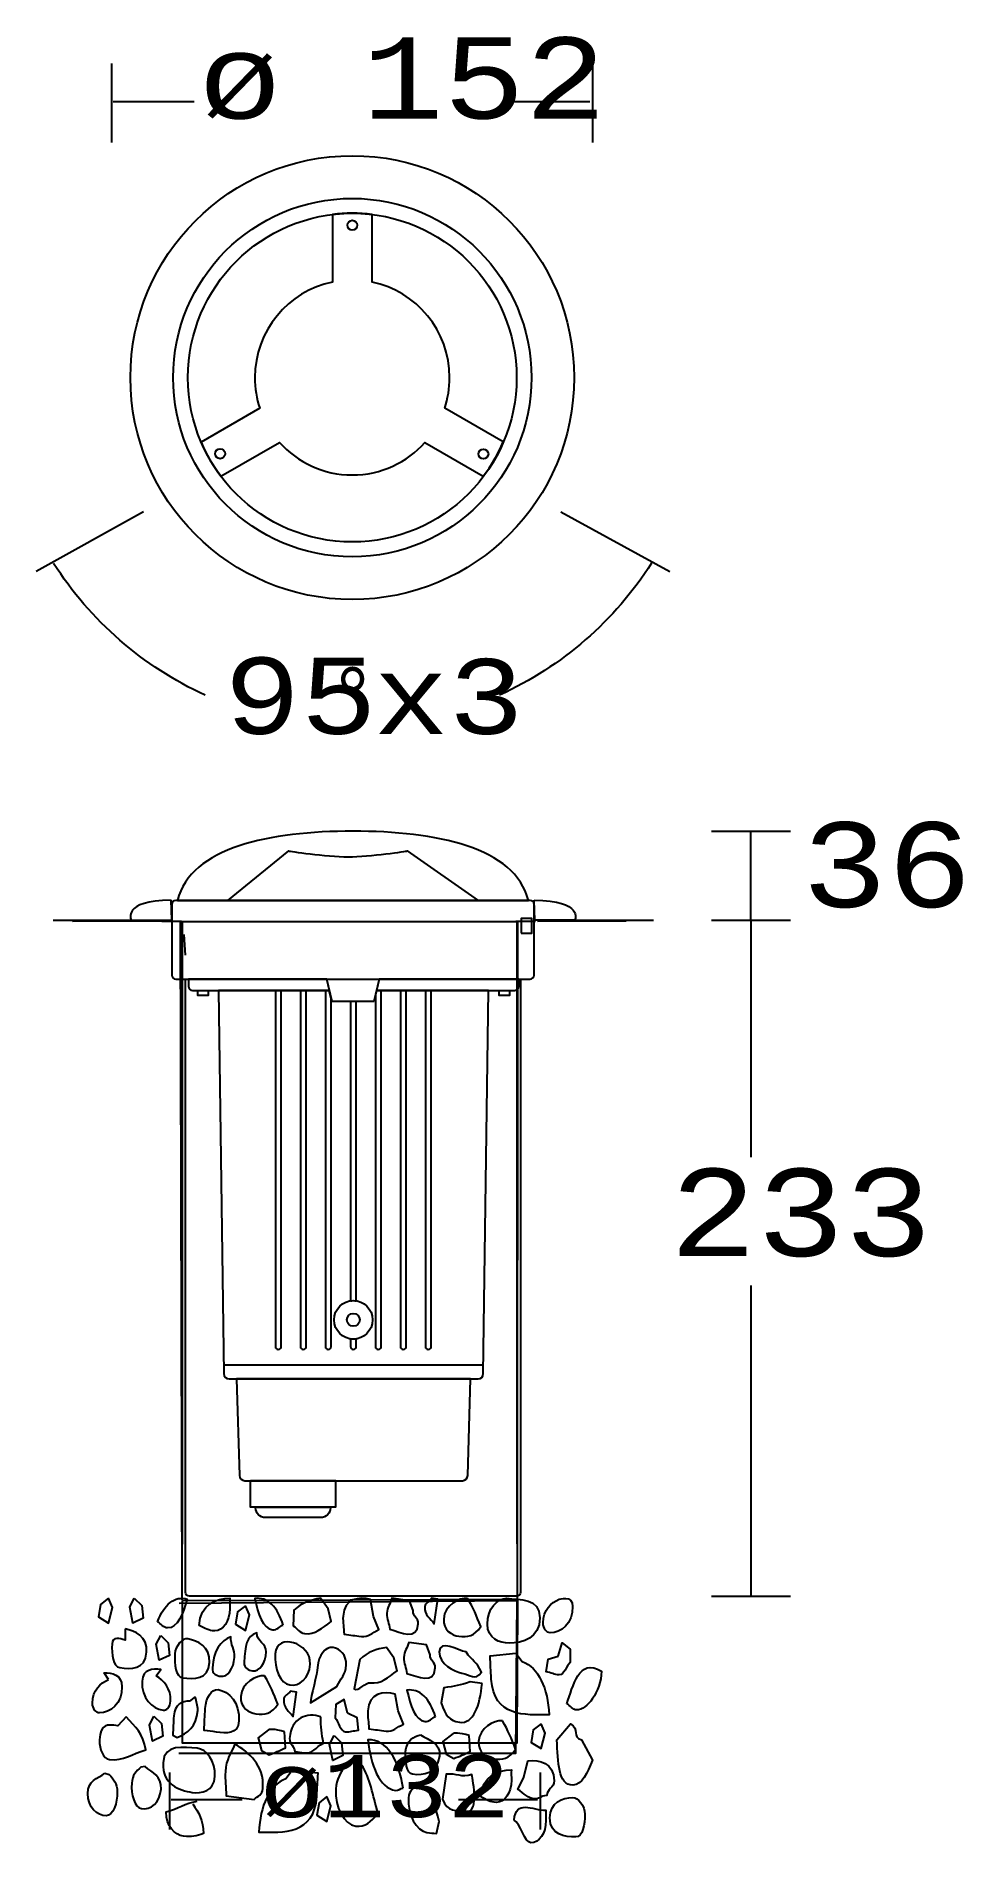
# Model space of a CAD drawing. Extents: x 39 to 152, y 50 to 271.
import ezdxf

# ---------------------------------------------------------------- set-up
doc = ezdxf.new("R2010")
doc.units = 0
doc.layers.add('LIVELLO_1', color=160, linetype='Continuous')
doc.styles.add('STD', font='txt')

# ---------------------------------------------------------------- blocks, each defined once
blk = doc.blocks.new('AI9-BLK2')
at = {"layer": 'LIVELLO_1', "color": 7}
blk.add_line((1.05, -5.23), (2.03, -5.37), dxfattribs=at)
for points in [[(-28.93, 14.96), (-29.9, 14.2), (-30.15, 12.68), (-28.93, 11.92), (-28.44, 13.82)], [(-25.78, 14.96), (-24.86, 14.07), (-24.69, 12.52), (-25.95, 11.93), (-26.33, 13.89)], [(-19.87, 14.71), (21.14, 14.86), (21.06, -2.78), (-19.87, -2.78)], [(-12.15, 14.06), (-13.12, 13.3), (-13.37, 11.78), (-12.15, 11.01), (-11.66, 12.92)], [(-22.54, 10.41), (-21.62, 9.51), (-21.46, 7.96), (-22.72, 7.37), (-23.09, 9.33)], [(-23.37, 0.52), (-22.44, -0.38), (-22.28, -1.93), (-23.54, -2.52), (-23.92, -0.56)], [(-1.31, -1.85), (-0.38, -2.74), (-0.22, -4.3), (-1.47, -4.89), (-1.85, -2.92)], [(24.06, -0.39), (23.09, -1.16), (22.84, -2.68), (24.06, -3.44), (24.55, -1.54)], [(-2.18, -9.31), (-3.15, -10.07), (-3.4, -11.59), (-2.18, -12.36), (-1.69, -10.45)]]:
    blk.add_lwpolyline(points, close=True, dxfattribs=at)
for points, knots in [([(-22.93, 12.09), (-22.51, 11.9), (-22.2, 11.33), (-21.71, 11.33), (-20.44, 11.33), (-19.83, 13.05), (-19.28, 14.86), (-20.8, 15.33), (-22.14, 14.19), (-22.93, 12.09)], [0, 0, 0, 0, 1, 1, 1, 2, 2, 2, 3, 3, 3, 3]), ([(-17.83, 11.64), (-17.12, 11.31), (-16.66, 10.97), (-15.91, 10.97), (-14.92, 10.97), (-14.07, 12.14), (-14.07, 13.69), (-14.07, 14.19), (-14.11, 14.46), (-14.07, 14.96), (-15.74, 14.96), (-17.68, 14.25), (-17.83, 11.64)], [0, 0, 0, 0, 1, 1, 1, 2, 2, 2, 3, 3, 3, 4, 4, 4, 4]), ([(-7.54, 11.68), (-7.98, 11.55), (-8.31, 11.02), (-8.8, 11.09), (-10.07, 11.26), (-10.58, 13.05), (-11.03, 14.93), (-9.48, 15.2), (-8.21, 13.87), (-7.54, 11.68)], [0, 0, 0, 0, 1, 1, 1, 2, 2, 2, 3, 3, 3, 3]), ([(-2.05, 13.69), (-2.05, 13.69), (-1.65, 12.11), (-1.65, 12.11), (-2.8, 11.31), (-3.64, 10.47), (-4.91, 10.64), (-5.52, 10.72), (-5.79, 11.24), (-6.32, 11.6), (-6.32, 11.6), (-6.22, 13.5), (-6.22, 13.5), (-5.19, 14.5), (-4.19, 14.75), (-2.96, 14.96), (-2.96, 14.96), (-2.05, 13.69), (-2.05, 13.69)], [0, 0, 0, 0, 1, 1, 1, 2, 2, 2, 3, 3, 3, 4, 4, 4, 5, 5, 5, 6, 6, 6, 6]), ([(3.52, 12.75), (3.52, 12.75), (4.16, 11.13), (4.16, 11.13), (3.35, 10.77), (2.89, 10.16), (2.04, 10.28), (1.19, 10.4), (0.76, 10.45), (-0.09, 10.57), (-0.1, 11.43), (-0.25, 11.93), (-0.21, 12.78), (-0.08, 14.97), (1.76, 15.19), (3.15, 14.81), (3.15, 14.81), (3.52, 12.75), (3.52, 12.75)], [0, 0, 0, 0, 1, 1, 1, 2, 2, 2, 3, 3, 3, 4, 4, 4, 5, 5, 5, 6, 6, 6, 6]), ([(8.36, 13.46), (8.31, 12.7), (9.04, 12.6), (9, 11.84), (8.88, 9.75), (6.86, 10.8), (5.54, 11.17), (5.45, 11.85), (5.12, 12.37), (5.16, 13.13), (5.2, 13.89), (5.59, 14.32), (5.75, 14.96), (5.75, 14.96), (7.93, 14.67), (7.93, 14.67), (7.93, 14.67), (8.36, 13.46), (8.36, 13.46)], [0, 0, 0, 0, 1, 1, 1, 2, 2, 2, 3, 3, 3, 4, 4, 4, 5, 5, 5, 6, 6, 6, 6]), ([(10.6, 14.96), (10.6, 14.96), (11.39, 14.86), (11.39, 14.86), (11.39, 14.86), (10.97, 11.85), (10.97, 11.85), (10.46, 12.5), (9.75, 12.88), (9.81, 13.93), (9.84, 14.49), (10.45, 14.51), (10.6, 14.96)], [0, 0, 0, 0, 1, 1, 1, 2, 2, 2, 3, 3, 3, 4, 4, 4, 4]), ([(15.04, 14.95), (15.76, 13.79), (16.1, 12.86), (16.66, 11.5), (15.88, 10.33), (15.05, 10.16), (13.96, 10.31), (13.08, 10.43), (12.05, 11.08), (12.12, 12.46), (12.22, 14.11), (13.98, 15.1), (15.04, 14.95)], [0, 0, 0, 0, 1, 1, 1, 2, 2, 2, 3, 3, 3, 4, 4, 4, 4]), ([(19.85, 14.96), (18.64, 14.96), (17.47, 13.69), (17.47, 11.81), (17.47, 9.98), (18.96, 9.48), (20.13, 9.48), (21.76, 9.48), (23.89, 10.03), (23.89, 12.58), (23.89, 15.02), (21.41, 14.8), (19.85, 14.96)], [0, 0, 0, 0, 1, 1, 1, 2, 2, 2, 3, 3, 3, 4, 4, 4, 4]), ([(26.24, 14.84), (25.28, 14.4), (24.29, 13.57), (24.29, 11.96), (24.29, 11.29), (24.72, 10.74), (25.14, 10.74), (26.49, 10.74), (27.91, 11.85), (27.91, 13.95), (27.91, 15.45), (26.24, 14.84), (26.24, 14.84)], [0, 0, 0, 0, 1, 1, 1, 2, 2, 2, 3, 3, 3, 4, 4, 4, 4]), ([(-26.91, 11.22), (-25.68, 11), (-24.15, 10.29), (-24.26, 8.35), (-24.38, 6.2), (-26.19, 6.28), (-27.56, 6.47), (-28.38, 6.59), (-28.57, 8.11), (-28.5, 9.38), (-28.45, 10.38), (-27.54, 10), (-26.91, 9.85), (-26.91, 9.85), (-26.91, 11.22), (-26.91, 11.22)], [0, 0, 0, 0, 1, 1, 1, 2, 2, 2, 3, 3, 3, 4, 4, 4, 5, 5, 5, 5]), ([(-19.22, 9.99), (-17.99, 9.77), (-16.46, 9.06), (-16.57, 7.12), (-16.69, 4.97), (-18.5, 5.05), (-19.87, 5.24), (-20.69, 5.35), (-20.89, 6.88), (-20.81, 8.15), (-20.76, 9.14), (-19.85, 10.13), (-19.22, 9.99)], [0, 0, 0, 0, 1, 1, 1, 2, 2, 2, 3, 3, 3, 4, 4, 4, 4]), ([(-13.51, 7.73), (-13.59, 6.35), (-14.32, 5.28), (-15.21, 5.41), (-15.67, 5.47), (-16.26, 5.72), (-16.21, 6.43), (-16.1, 8.48), (-15.21, 9.86), (-13.94, 10.24), (-13.99, 9.24), (-13.45, 8.73), (-13.51, 7.73)], [0, 0, 0, 0, 1, 1, 1, 2, 2, 2, 3, 3, 3, 4, 4, 4, 4]), ([(-9.61, 8.41), (-9.69, 7.03), (-10.42, 5.96), (-11.31, 6.08), (-11.77, 6.14), (-12.36, 6.39), (-12.32, 7.11), (-12.2, 9.15), (-12.05, 10.34), (-10.78, 10.72), (-10.83, 9.73), (-9.55, 9.4), (-9.61, 8.41)], [0, 0, 0, 0, 1, 1, 1, 2, 2, 2, 3, 3, 3, 4, 4, 4, 4]), ([(-4.24, 6.9), (-4.35, 5.08), (-5.57, 4.19), (-6.73, 4.35), (-7.9, 4.51), (-8.61, 6.33), (-8.51, 8.16), (-8.36, 10.81), (-4.1, 9.55), (-4.24, 6.9)], [0, 0, 0, 0, 1, 1, 1, 2, 2, 2, 3, 3, 3, 3]), ([(0.18, 6.8), (0.11, 5.56), (-0.53, 5.17), (-0.95, 4.18), (-0.95, 4.18), (-4.2, 2.16), (-4.2, 2.16), (-4.16, 2.92), (-3.37, 5.75), (-3.32, 6.51), (-3.24, 8.03), (-2.39, 9.06), (-1.41, 8.93), (-0.63, 8.82), (0.25, 8.03), (0.18, 6.8)], [0, 0, 0, 0, 1, 1, 1, 2, 2, 2, 3, 3, 3, 4, 4, 4, 5, 5, 5, 5]), ([(6.02, 7.67), (6.02, 7.67), (6.41, 6.08), (6.41, 6.08), (5.27, 5.28), (4.43, 4.44), (3.15, 4.62), (2.55, 4.7), (1.67, 3.52), (1.14, 3.88), (1.14, 3.88), (1.85, 7.47), (1.85, 7.47), (2.88, 8.48), (3.87, 8.72), (5.11, 8.94), (5.11, 8.94), (6.02, 7.67), (6.02, 7.67)], [0, 0, 0, 0, 1, 1, 1, 2, 2, 2, 3, 3, 3, 4, 4, 4, 5, 5, 5, 6, 6, 6, 6]), ([(10.44, 8.06), (10.39, 7.3), (11.12, 7.2), (11.08, 6.44), (10.96, 4.36), (8.94, 5.4), (7.62, 5.77), (7.53, 6.45), (7.2, 6.97), (7.24, 7.73), (7.28, 8.49), (7.67, 8.92), (7.83, 9.56), (7.83, 9.56), (10.01, 9.26), (10.01, 9.26), (10.01, 9.26), (10.44, 8.06), (10.44, 8.06)], [0, 0, 0, 0, 1, 1, 1, 2, 2, 2, 3, 3, 3, 4, 4, 4, 5, 5, 5, 6, 6, 6, 6]), ([(14.87, 8.39), (15.59, 7.24), (16.16, 7.28), (16.73, 5.92), (15.95, 4.75), (15.41, 5.66), (14.32, 5.81), (13.43, 5.93), (11.49, 7.01), (11.57, 8.39), (11.66, 10.05), (13.81, 8.54), (14.87, 8.39)], [0, 0, 0, 0, 1, 1, 1, 2, 2, 2, 3, 3, 3, 4, 4, 4, 4]), ([(26.14, 7.88), (26.14, 7.88), (24.92, 7.5), (24.92, 7.5), (24.92, 7.5), (24.67, 5.98), (24.67, 5.98), (25.28, 5.88), (25.65, 5.6), (26.26, 5.6), (26.92, 5.6), (27.11, 6.64), (27.6, 7.12), (27.6, 7.12), (27.6, 8.74), (27.6, 8.74), (27.6, 8.74), (26.62, 9.5), (26.62, 9.5), (26.62, 9.5), (26.14, 7.88), (26.14, 7.88)], [0, 0, 0, 0, 1, 1, 1, 2, 2, 2, 3, 3, 3, 4, 4, 4, 5, 5, 5, 6, 6, 6, 7, 7, 7, 7]), ([(20.95, 8.25), (20.95, 8.25), (17.79, 7.91), (17.79, 7.91), (17.85, 6.78), (17.88, 6.21), (17.95, 5.07), (18.21, 0.42), (22.04, 0.66), (25.04, 0.69), (24.86, 3.91), (23.74, 6.53), (21.74, 7.21), (21.74, 7.21), (20.95, 8.25), (20.95, 8.25)], [0, 0, 0, 0, 1, 1, 1, 2, 2, 2, 3, 3, 3, 4, 4, 4, 5, 5, 5, 5]), ([(27.19, 2.05), (27.61, 1.86), (27.92, 1.29), (28.4, 1.29), (29.68, 1.29), (31.32, 3.45), (31.46, 6.03), (28.59, 7.75), (27.98, 4.15), (27.19, 2.05)], [0, 0, 0, 0, 1, 1, 1, 2, 2, 2, 3, 3, 3, 3]), ([(-28.94, 5.02), (-29.9, 4.58), (-30.89, 3.75), (-30.89, 2.14), (-30.89, 1.48), (-30.47, 0.92), (-30.04, 0.92), (-28.69, 0.92), (-27.28, 2.03), (-27.28, 4.14), (-27.28, 5.63), (-28.52, 5.85), (-29.48, 5.85), (-29.48, 5.85), (-28.94, 5.02), (-28.94, 5.02)], [0, 0, 0, 0, 1, 1, 1, 2, 2, 2, 3, 3, 3, 4, 4, 4, 5, 5, 5, 5]), ([(-23.11, 5.48), (-22.18, 4.91), (-21.24, 3.95), (-21.33, 2.35), (-21.37, 1.68), (-21.82, 1.19), (-22.25, 1.25), (-23.59, 1.43), (-24.94, 2.73), (-24.82, 4.83), (-24.74, 6.32), (-23.49, 6.37), (-22.54, 6.24), (-22.54, 6.24), (-23.11, 5.48), (-23.11, 5.48)], [0, 0, 0, 0, 1, 1, 1, 2, 2, 2, 3, 3, 3, 4, 4, 4, 5, 5, 5, 5]), ([(-9.81, 5.45), (-9.09, 4.29), (-8.75, 3.35), (-8.19, 2), (-8.97, 0.82), (-9.79, 0.66), (-10.89, 0.81), (-11.77, 0.93), (-12.8, 1.57), (-12.73, 2.95), (-12.63, 4.61), (-10.87, 5.59), (-9.81, 5.45)], [0, 0, 0, 0, 1, 1, 1, 2, 2, 2, 3, 3, 3, 4, 4, 4, 4]), ([(16.81, 4.53), (16.54, 1.8), (15.8, -0.45), (14.04, -0.21), (12.83, -0.04), (12.37, 0.55), (11.79, 2.16), (11.79, 2.16), (12.14, 4.02), (12.14, 4.02), (13.43, 4.13), (14.11, 4.33), (15.36, 4.73), (15.36, 4.73), (16.81, 4.53), (16.81, 4.53)], [0, 0, 0, 0, 1, 1, 1, 2, 2, 2, 3, 3, 3, 4, 4, 4, 5, 5, 5, 5]), ([(-18.31, 2.88), (-18.17, 2.25), (-17.98, 1.89), (-18.01, 1.23), (-18.12, -0.76), (-19.28, -1.6), (-20.51, -2.1), (-20.51, -2.1), (-21.07, -1.8), (-21.07, -1.8), (-21.01, -0.86), (-20.99, -0.37), (-20.93, 0.57), (-20.86, 1.95), (-19.91, 2.38), (-19.02, 2.37), (-19.02, 2.37), (-18.31, 2.88), (-18.31, 2.88)], [0, 0, 0, 0, 1, 1, 1, 2, 2, 2, 3, 3, 3, 4, 4, 4, 5, 5, 5, 6, 6, 6, 6]), ([(-15.52, 3.78), (-16.34, 3.89), (-17, 2.76), (-17.08, 1.49), (-17.14, 0.44), (-17.17, -0.17), (-17.23, -1.22), (-16.62, -1.3), (-16.31, -1.34), (-15.71, -1.42), (-14.58, -1.58), (-13.06, -1.79), (-12.96, -0.02), (-12.84, 2.14), (-14.15, 3.59), (-15.52, 3.78)], [0, 0, 0, 0, 1, 1, 1, 2, 2, 2, 3, 3, 3, 4, 4, 4, 5, 5, 5, 5]), ([(-6.69, 3.6), (-6.69, 3.6), (-5.9, 3.49), (-5.9, 3.49), (-5.9, 3.49), (-6.31, 0.49), (-6.31, 0.49), (-6.83, 1.14), (-7.54, 1.52), (-7.48, 2.56), (-7.45, 3.13), (-6.84, 3.15), (-6.69, 3.6)], [0, 0, 0, 0, 1, 1, 1, 2, 2, 2, 3, 3, 3, 4, 4, 4, 4]), ([(0.33, 0.89), (0.33, 0.89), (1.52, 0.34), (1.52, 0.34), (1.52, 0.34), (1.68, -1.2), (1.68, -1.2), (1.06, -1.22), (0.69, -1.45), (0.08, -1.37), (-0.59, -1.28), (-0.71, -0.21), (-1.17, 0.33), (-1.17, 0.33), (-1.08, 1.94), (-1.08, 1.94), (-1.08, 1.94), (-0.07, 2.57), (-0.07, 2.57), (-0.07, 2.57), (0.33, 0.89), (0.33, 0.89)], [0, 0, 0, 0, 1, 1, 1, 2, 2, 2, 3, 3, 3, 4, 4, 4, 5, 5, 5, 6, 6, 6, 7, 7, 7, 7]), ([(6.55, 1.17), (6.55, 1.17), (7.2, -0.45), (7.2, -0.45), (6.38, -0.81), (5.92, -1.42), (5.07, -1.31), (4.22, -1.19), (3.79, -1.13), (2.95, -1.02), (2.93, -0.15), (2.78, 0.35), (2.82, 1.2), (2.95, 3.38), (4.79, 3.61), (6.18, 3.23), (6.18, 3.23), (6.55, 1.17), (6.55, 1.17)], [0, 0, 0, 0, 1, 1, 1, 2, 2, 2, 3, 3, 3, 4, 4, 4, 5, 5, 5, 6, 6, 6, 6]), ([(11.11, 0.46), (10.68, 0.32), (10.34, -0.2), (9.85, -0.13), (8.58, 0.04), (8.07, 1.83), (7.62, 3.71), (9.17, 3.97), (10.44, 2.65), (11.11, 0.46)], [0, 0, 0, 0, 1, 1, 1, 2, 2, 2, 3, 3, 3, 3]), ([(-26.78, 0.45), (-25.6, -0.82), (-24.72, -1.55), (-24.34, -3.61), (-26.14, -4.03), (-27.05, -5.02), (-28.81, -4.77), (-29.55, -4.67), (-30.09, -3.54), (-30.03, -2.38), (-29.92, -0.4), (-29.08, -0.46), (-27.8, -0.64), (-27.8, -0.64), (-26.78, 0.45), (-26.78, 0.45)], [0, 0, 0, 0, 1, 1, 1, 2, 2, 2, 3, 3, 3, 4, 4, 4, 5, 5, 5, 5]), ([(-2.93, 0.44), (-2.94, -0.8), (-2.8, -1.59), (-2.62, -2.76), (-3.57, -3.3), (-3.98, -4.1), (-4.95, -3.97), (-5.37, -3.91), (-5.68, -3.87), (-6.1, -3.81), (-6.13, -3.14), (-6.79, -2.95), (-6.75, -2.19), (-6.6, 0.37), (-4.55, 1.04), (-2.93, 0.44)], [0, 0, 0, 0, 1, 1, 1, 2, 2, 2, 3, 3, 3, 4, 4, 4, 5, 5, 5, 5]), ([(19.31, -0.06), (20.03, -1.22), (20.37, -2.16), (20.93, -3.51), (20.15, -4.69), (19.32, -4.85), (18.23, -4.7), (17.35, -4.58), (16.32, -3.94), (16.39, -2.56), (16.49, -0.9), (18.25, 0.08), (19.31, -0.06)], [0, 0, 0, 0, 1, 1, 1, 2, 2, 2, 3, 3, 3, 4, 4, 4, 4]), ([(-7.39, -1.4), (-7.39, -1.4), (-7.26, -3.33), (-7.26, -3.33), (-8.01, -3.7), (-8.51, -3.92), (-9.26, -4.2), (-9.26, -4.2), (-10.21, -3.69), (-10.21, -3.69), (-10.21, -3.69), (-10.61, -2.11), (-10.61, -2.11), (-10.61, -2.11), (-9.34, -1.13), (-9.34, -1.13), (-9.34, -1.13), (-8.53, -0.96), (-7.39, -1.4)], [0, 0, 0, 0, 1, 1, 1, 2, 2, 2, 3, 3, 3, 4, 4, 4, 5, 5, 5, 6, 6, 6, 6]), ([(9.29, -1.75), (8.48, -1.93), (7.54, -2.47), (7.46, -3.8), (7.4, -4.94), (7.56, -6.48), (8.28, -6.59), (9.68, -6.78), (11.28, -6.52), (11.59, -4.36), (11.81, -2.67), (10.23, -2.45), (9.29, -1.75)], [0, 0, 0, 0, 1, 1, 1, 2, 2, 2, 3, 3, 3, 4, 4, 4, 4]), ([(15.22, -1.85), (15.22, -1.85), (15.35, -3.78), (15.35, -3.78), (14.6, -4.16), (14.1, -4.37), (13.35, -4.65), (13.35, -4.65), (12.4, -4.14), (12.4, -4.14), (12.4, -4.14), (12, -2.56), (12, -2.56), (12, -2.56), (13.28, -1.59), (13.28, -1.59), (13.28, -1.59), (14.08, -1.41), (15.22, -1.85)], [0, 0, 0, 0, 1, 1, 1, 2, 2, 2, 3, 3, 3, 4, 4, 4, 5, 5, 5, 6, 6, 6, 6]), ([(25.98, -2.36), (26.1, -5.12), (26.15, -7.91), (27.92, -7.91), (29.13, -7.91), (29.68, -6.39), (30.35, -4.87), (30.35, -4.87), (29.01, -2.36), (29.01, -2.36), (27.73, -2.07), (28.85, -1), (27.63, -0.42), (27.63, -0.42), (25.98, -2.36), (25.98, -2.36)], [0, 0, 0, 0, 1, 1, 1, 2, 2, 2, 3, 3, 3, 4, 4, 4, 5, 5, 5, 5]), ([(-18.09, -3.38), (-16.89, -3.54), (-15.8, -4.97), (-15.91, -6.85), (-16.01, -8.67), (-17.52, -8.96), (-18.68, -8.8), (-20.31, -8.58), (-22.39, -7.74), (-22.25, -5.2), (-22.12, -2.77), (-19.66, -3.33), (-18.09, -3.38)], [0, 0, 0, 0, 1, 1, 1, 2, 2, 2, 3, 3, 3, 4, 4, 4, 4]), ([(-13.45, -2.87), (-11.74, -3.96), (-9.86, -5.37), (-10.02, -8.31), (-10.07, -9.16), (-10.68, -9.17), (-11.08, -9.69), (-11.08, -9.69), (-14.53, -9.22), (-14.53, -9.22), (-14.53, -8.07), (-14.68, -7.38), (-14.61, -6.24), (-14.53, -4.73), (-13.94, -4.04), (-13.45, -2.87)], [0, 0, 0, 0, 1, 1, 1, 2, 2, 2, 3, 3, 3, 4, 4, 4, 5, 5, 5, 5]), ([(4.13, -11.39), (3.16, -12.4), (2.51, -13.08), (1.36, -12.92), (-0.1, -12.72), (-1.21, -10.66), (-1.08, -8.38), (-0.96, -6.2), (1.06, -3.99), (2.03, -5.37), (3.21, -7.15), (3.34, -9.08), (4.13, -11.39)], [0, 0, 0, 0, 1, 1, 1, 2, 2, 2, 3, 3, 3, 4, 4, 4, 4]), ([(7.16, -8.3), (6.79, -8.25), (6.59, -8.61), (6.23, -8.56), (4.23, -8.28), (3.16, -5.46), (2.84, -2.36), (5.11, -2.28), (6.62, -4.79), (7.16, -8.3)], [0, 0, 0, 0, 1, 1, 1, 2, 2, 2, 3, 3, 3, 3]), ([(-29.37, -6.45), (-30.29, -7.11), (-31.46, -7.33), (-31.46, -8.94), (-31.46, -10.66), (-30.33, -11.66), (-29.23, -11.66), (-28.34, -11.66), (-27.85, -10.11), (-27.85, -8.72), (-27.85, -7.72), (-28.34, -7.17), (-28.84, -6.61), (-28.84, -6.61), (-29.37, -6.45), (-29.37, -6.45)], [0, 0, 0, 0, 1, 1, 1, 2, 2, 2, 3, 3, 3, 4, 4, 4, 5, 5, 5, 5]), ([(-24.44, -5.62), (-23.56, -6.41), (-22.41, -6.79), (-22.5, -8.39), (-22.6, -10.11), (-23.78, -10.94), (-24.88, -10.79), (-25.76, -10.67), (-26.17, -9.06), (-26.09, -7.68), (-26.03, -6.68), (-25.51, -6.2), (-24.98, -5.72), (-24.98, -5.72), (-24.44, -5.62), (-24.44, -5.62)], [0, 0, 0, 0, 1, 1, 1, 2, 2, 2, 3, 3, 3, 4, 4, 4, 5, 5, 5, 5]), ([(-6.43, -6.12), (-6.43, -6.12), (-3.27, -6.46), (-3.27, -6.46), (-3.34, -7.59), (-3.37, -8.17), (-3.43, -9.3), (-3.69, -13.95), (-7.53, -13.71), (-10.53, -13.68), (-10.35, -10.46), (-9.22, -7.84), (-7.23, -7.16), (-7.23, -7.16), (-6.43, -6.12), (-6.43, -6.12)], [0, 0, 0, 0, 1, 1, 1, 2, 2, 2, 3, 3, 3, 4, 4, 4, 5, 5, 5, 5]), ([(14.87, -11.14), (13.65, -10.97), (12.56, -11.24), (11.98, -9.63), (11.98, -9.63), (12.42, -6.57), (12.42, -6.57), (13.71, -6.46), (14.31, -7.03), (15.55, -6.62), (15.55, -6.62), (16.62, -11.38), (14.87, -11.14)], [0, 0, 0, 0, 1, 1, 1, 2, 2, 2, 3, 3, 3, 4, 4, 4, 4]), ([(16.66, -9.36), (17.37, -9.7), (17.82, -10.03), (18.57, -10.03), (19.56, -10.03), (20.41, -8.87), (20.41, -7.32), (20.41, -6.82), (20.38, -6.54), (20.41, -6.04), (18.75, -6.04), (16.8, -6.76), (16.66, -9.36)], [0, 0, 0, 0, 1, 1, 1, 2, 2, 2, 3, 3, 3, 4, 4, 4, 4]), ([(21.93, -6.92), (21.93, -6.92), (21.2, -8.44), (21.2, -8.44), (21.99, -8.92), (22.42, -9.59), (23.27, -9.59), (24.12, -9.59), (23.89, -9.2), (24.74, -9.2), (24.8, -8.35), (25.64, -8.25), (25.64, -7.4), (25.64, -5.2), (23.82, -4.73), (22.42, -4.92), (22.42, -4.92), (21.93, -6.92), (21.93, -6.92)], [0, 0, 0, 0, 1, 1, 1, 2, 2, 2, 3, 3, 3, 4, 4, 4, 5, 5, 5, 6, 6, 6, 6]), ([(9.83, -8.22), (10.81, -9.31), (11.16, -10.6), (11.55, -12.37), (11.55, -12.37), (11.22, -13.85), (11.22, -13.85), (10.8, -13.8), (10.49, -13.76), (10.07, -13.7), (8.74, -13.52), (7.68, -11.55), (7.8, -9.47), (7.85, -8.52), (8.47, -8.41), (8.88, -7.7), (8.88, -7.7), (9.83, -8.22), (9.83, -8.22)], [0, 0, 0, 0, 1, 1, 1, 2, 2, 2, 3, 3, 3, 4, 4, 4, 5, 5, 5, 6, 6, 6, 6]), ([(-18.62, -10.2), (-17.86, -11.25), (-17.38, -12.21), (-17.29, -13.83), (-18.2, -14.15), (-18.78, -14.3), (-19.73, -14.17), (-20.83, -14.02), (-21.9, -12.92), (-21.88, -11.2), (-20.36, -10.8), (-19.61, -10.12), (-18.07, -9.89)], [0, 0, 0, 0, 1, 1, 1, 2, 2, 2, 3, 3, 3, 4, 4, 4, 4]), ([(20.75, -12.21), (21.46, -12.55), (22.05, -14.98), (22.8, -14.98), (23.79, -14.98), (24.64, -13.82), (24.64, -12.26), (24.64, -11.77), (24.6, -11.49), (24.64, -10.99), (22.97, -10.99), (20.9, -9.61), (20.75, -12.21)], [0, 0, 0, 0, 1, 1, 1, 2, 2, 2, 3, 3, 3, 4, 4, 4, 4]), ([(27.92, -9.43), (26.68, -9.48), (25.12, -9.98), (25.12, -11.92), (25.12, -14.08), (26.93, -14.25), (28.31, -14.25), (29.12, -14.25), (29.41, -12.75), (29.41, -11.48), (29.41, -10.48), (28.55, -9.38), (27.92, -9.43)], [0, 0, 0, 0, 1, 1, 1, 2, 2, 2, 3, 3, 3, 4, 4, 4, 4])]:
    blk.add_open_spline(points, degree=3, knots=knots, dxfattribs=at)
blk = doc.blocks.new('AI9-BLK1')
at = {"layer": 'LIVELLO_1', "color": 7}
for p, q in [((-45.96, 97.41), (-45.96, 107.08)), ((12.95, 97.41), (12.95, 107.09)), ((-35.86, 102.38), (-45.78, 102.38)), ((12.61, 102.38), (2.65, 102.38)), ((-42.06, 52.19), (-55.21, 44.88)), ((9.05, 52.19), (22.4, 44.88)), ((27.48, 13.08), (37.16, 13.08)), ((32.32, 2.19), (32.32, 13.08)), ((-53.12, 2.19), (-41.72, 2.19)), ((-50.75, 2.04), (-39.82, 2.11)), ((-37.42, 2.03), (-39.8, 2.03)), ((-37.33, 2.04), (-37.33, -74.22)), ((-37.14, 0.41), (-36.98, -2.11)), ((5.92, 2.03), (3.55, 2.03)), ((3.71, -74.18), (3.71, 2.04)), ((6.2, 2.04), (17.06, 2.11)), ((8.98, 2.19), (20.38, 2.19)), ((27.48, 2.19), (37.16, 2.19)), ((32.32, 2.19), (32.32, -26.83)), ((32.32, -42.55), (32.32, -80.6)), ((-32.21, -52.29), (-0.5, -52.29)), ((27.48, -80.6), (37.16, -80.6)), ((-38.85, -109.18), (-38.85, -102.19)), ((6.54, -109.18), (6.54, -102.19)), ((-29.99, -105.55), (-38.66, -105.55)), ((6.2, -105.55), (-3.51, -105.55))]:
    blk.add_line(p, q, dxfattribs=at)
for points in [[(4.19, 0.58), (5.48, 0.58), (5.48, 2.37), (4.19, 2.37)], [(-35.42, -6.42), (-34.14, -6.42), (-34.14, -7.06), (-35.42, -7.06)], [(-19.62, -5.05), (-13.22, -5.05), (-13.86, -7.77), (-18.98, -7.77)], [(1.47, -6.42), (2.75, -6.42), (2.75, -7.06), (1.47, -7.06)], [(-28.95, -66.42), (-18.55, -66.42), (-18.55, -69.68), (-28.95, -69.68)]]:
    blk.add_lwpolyline(points, close=True, dxfattribs=at)
for points in [[(-37.33, -81.06), (-37.54, 2.03), (3.72, 2.03), (3.71, -81.02)], [(-37.33, -81.06), (-37.54, 2.03), (3.72, 2.03), (3.71, -81.02)], [(-37.7, -81.47), (3.65, -81.11), (3.5, -99.84), (-37.72, -99.84)]]:
    blk.add_lwpolyline(points, dxfattribs=at)
for centre, radius in [((-16.5, 68.61), 27.17), ((-16.5, 68.61), 21.94), ((-16.5, 68.61), 20.12), ((-16.5, 87.27), 0.603), ((-32.68, 59.29), 0.605), ((-0.44, 59.26), 0.604), ((-16.37, -46.76), 2.36), ((-16.37, -46.76), 0.786)]:
    blk.add_circle(centre, radius, dxfattribs=at)
for points, knots in [([(-28.43, 68.61), (-28.43, 74.37), (-24.35, 79.18), (-18.92, 80.3), (-18.92, 80.3), (-18.92, 88.59), (-18.92, 88.59), (-18.13, 88.69), (-17.32, 88.74), (-16.5, 88.74), (-15.69, 88.74), (-14.88, 88.69), (-14.08, 88.59), (-14.08, 88.59), (-14.08, 80.3), (-14.08, 80.3), (-8.66, 79.18), (-4.58, 74.37), (-4.58, 68.61), (-4.58, 67.3), (-4.79, 66.05), (-5.18, 64.87), (-5.18, 64.87), (1.98, 60.73), (1.98, 60.73), (1.34, 59.23), (0.53, 57.82), (-0.45, 56.55), (-0.45, 56.55), (-7.6, 60.68), (-7.6, 60.68), (-9.78, 58.23), (-12.96, 56.69), (-16.5, 56.69), (-20.04, 56.69), (-23.22, 58.23), (-25.4, 60.67), (-25.4, 60.67), (-32.6, 56.53), (-32.6, 56.53), (-33.58, 57.81), (-34.4, 59.21), (-35.02, 60.71), (-35.02, 60.71), (-27.83, 64.86), (-27.83, 64.86), (-28.22, 66.04), (-28.43, 67.3), (-28.43, 68.61)], [0, 0, 0, 0, 1, 1, 1, 2, 2, 2, 3, 3, 3, 4, 4, 4, 5, 5, 5, 6, 6, 6, 7, 7, 7, 8, 8, 8, 9, 9, 9, 10, 10, 10, 11, 11, 11, 12, 12, 12, 13, 13, 13, 14, 14, 14, 15, 15, 15, 16, 16, 16, 16]), ([(-37.9, 4.6), (-36.27, 11.12), (-26.6, 13.07), (-16.41, 13.07), (-6.22, 13.07), (3.45, 11.12), (5.07, 4.6), (5.07, 4.6), (-37.9, 4.6), (-37.9, 4.6)], [0, 0, 0, 0, 1, 1, 1, 2, 2, 2, 3, 3, 3, 3]), ([(-31.75, 4.6), (-31.75, 4.6), (-24.27, 10.65), (-24.27, 10.65), (-24.27, 10.65), (-19.71, 9.93), (-17.01, 9.93), (-14.32, 9.93), (-9.76, 10.65), (-9.76, 10.65), (-9.76, 10.65), (-1.09, 4.6), (-1.09, 4.6)], [0, 0, 0, 0, 1, 1, 1, 2, 2, 2, 3, 3, 3, 4, 4, 4, 4]), ([(-38.67, 4.61), (-38.67, 4.61), (-38.6, 2.19), (-38.6, 2.19), (-38.6, 2.19), (-43.58, 2.19), (-43.58, 2.19), (-43.58, 2.19), (-44.74, 4.61), (-38.67, 4.61)], [0, 0, 0, 0, 1, 1, 1, 2, 2, 2, 3, 3, 3, 3]), ([(-38.09, 4.6), (-38.09, 4.6), (5.27, 4.6), (5.27, 4.6), (5.55, 4.6), (5.78, 4.37), (5.78, 4.09), (5.78, 4.09), (5.78, -4.54), (5.78, -4.54), (5.78, -4.82), (5.55, -5.05), (5.27, -5.05), (5.27, -5.05), (-38.09, -5.05), (-38.09, -5.05), (-38.38, -5.05), (-38.6, -4.82), (-38.6, -4.54), (-38.6, -4.54), (-38.6, 4.09), (-38.6, 4.09), (-38.6, 4.37), (-38.38, 4.6), (-38.09, 4.6)], [0, 0, 0, 0, 1, 1, 1, 2, 2, 2, 3, 3, 3, 4, 4, 4, 5, 5, 5, 6, 6, 6, 7, 7, 7, 8, 8, 8, 8]), ([(5.78, 4.61), (5.78, 4.61), (5.86, 2.19), (5.86, 2.19), (5.86, 2.19), (10.77, 2.19), (10.77, 2.19), (10.77, 2.19), (11.86, 4.61), (5.78, 4.61)], [0, 0, 0, 0, 1, 1, 1, 2, 2, 2, 3, 3, 3, 3]), ([(4.12, -5.05), (4.12, -5.05), (4.12, -80.1), (4.12, -80.1), (4.12, -80.38), (3.89, -80.61), (3.61, -80.61), (3.61, -80.61), (-36.43, -80.61), (-36.43, -80.61), (-36.71, -80.61), (-36.94, -80.38), (-36.94, -80.1), (-36.94, -80.1), (-36.94, -5.05), (-36.94, -5.05)], [0, 0, 0, 0, 1, 1, 1, 2, 2, 2, 3, 3, 3, 4, 4, 4, 5, 5, 5, 5]), ([(-36.06, -6.42), (-36.34, -6.42), (-36.57, -6.19), (-36.57, -5.91), (-36.57, -5.91), (-36.57, -5.05), (-36.57, -5.05), (-36.57, -5.05), (-19.62, -5.05), (-19.62, -5.05), (-19.62, -5.05), (-19.29, -6.42), (-19.29, -6.42), (-19.29, -6.42), (-36.06, -6.42), (-36.06, -6.42)], [0, 0, 0, 0, 1, 1, 1, 2, 2, 2, 3, 3, 3, 4, 4, 4, 5, 5, 5, 5]), ([(-6.83, -6.42), (-6.83, -6.42), (0.19, -6.42), (0.19, -6.42), (0.19, -6.42), (-0.45, -53.35), (-0.45, -53.35), (-0.45, -53.7), (-0.73, -53.99), (-1.09, -53.99), (-1.09, -53.99), (-31.58, -53.99), (-31.58, -53.99), (-31.94, -53.99), (-32.23, -53.7), (-32.23, -53.35), (-32.23, -53.35), (-32.87, -6.42), (-32.87, -6.42), (-32.87, -6.42), (-25.91, -6.42), (-25.91, -6.42), (-25.91, -6.42), (-19.29, -6.42), (-19.29, -6.42), (-19.29, -6.42), (-18.98, -7.77), (-18.98, -7.77), (-18.98, -7.77), (-13.86, -7.77), (-13.86, -7.77), (-13.86, -7.77), (-13.54, -6.42), (-13.54, -6.42), (-13.54, -6.42), (-6.83, -6.42), (-6.83, -6.42)], [0, 0, 0, 0, 1, 1, 1, 2, 2, 2, 3, 3, 3, 4, 4, 4, 5, 5, 5, 6, 6, 6, 7, 7, 7, 8, 8, 8, 9, 9, 9, 10, 10, 10, 11, 11, 11, 12, 12, 12, 12]), ([(-25.19, -6.42), (-25.19, -6.42), (-25.19, -50.04), (-25.19, -50.04), (-25.19, -50.23), (-25.35, -50.39), (-25.57, -50.39), (-25.75, -50.39), (-25.91, -50.23), (-25.91, -50.04), (-25.91, -50.04), (-25.91, -6.42), (-25.91, -6.42), (-25.91, -6.42), (-25.19, -6.42), (-25.19, -6.42)], [0, 0, 0, 0, 1, 1, 1, 2, 2, 2, 3, 3, 3, 4, 4, 4, 5, 5, 5, 5]), ([(-22.13, -6.42), (-22.13, -6.42), (-22.13, -50.04), (-22.13, -50.04), (-22.13, -50.23), (-22.29, -50.39), (-22.5, -50.39), (-22.69, -50.39), (-22.85, -50.23), (-22.85, -50.04), (-22.85, -50.04), (-22.85, -6.42), (-22.85, -6.42), (-22.85, -6.42), (-22.13, -6.42), (-22.13, -6.42)], [0, 0, 0, 0, 1, 1, 1, 2, 2, 2, 3, 3, 3, 4, 4, 4, 5, 5, 5, 5]), ([(-19.08, -7.39), (-19.08, -7.39), (-19.08, -50.04), (-19.08, -50.04), (-19.08, -50.23), (-19.23, -50.39), (-19.44, -50.39), (-19.63, -50.39), (-19.79, -50.23), (-19.79, -50.04), (-19.79, -50.04), (-19.79, -6.42), (-19.79, -6.42), (-19.79, -6.42), (-19.32, -6.42), (-19.32, -6.42), (-19.32, -6.42), (-19.08, -7.39), (-19.08, -7.39)], [0, 0, 0, 0, 1, 1, 1, 2, 2, 2, 3, 3, 3, 4, 4, 4, 5, 5, 5, 6, 6, 6, 6]), ([(-12.95, -6.42), (-12.95, -6.42), (-12.95, -50.04), (-12.95, -50.04), (-12.95, -50.23), (-13.1, -50.39), (-13.32, -50.39), (-13.51, -50.39), (-13.67, -50.23), (-13.67, -50.04), (-13.67, -50.04), (-13.67, -6.98), (-13.67, -6.98), (-13.67, -6.98), (-13.53, -6.42), (-13.53, -6.42), (-13.53, -6.42), (-12.95, -6.42), (-12.95, -6.42)], [0, 0, 0, 0, 1, 1, 1, 2, 2, 2, 3, 3, 3, 4, 4, 4, 5, 5, 5, 6, 6, 6, 6]), ([(-13.22, -5.05), (-13.22, -5.05), (3.9, -5.05), (3.9, -5.05), (3.9, -5.05), (3.9, -5.91), (3.9, -5.91), (3.9, -6.19), (3.67, -6.42), (3.39, -6.42), (3.39, -6.42), (-13.54, -6.42), (-13.54, -6.42), (-13.54, -6.42), (-13.22, -5.05), (-13.22, -5.05)], [0, 0, 0, 0, 1, 1, 1, 2, 2, 2, 3, 3, 3, 4, 4, 4, 5, 5, 5, 5]), ([(-9.89, -6.42), (-9.89, -6.42), (-9.89, -50.04), (-9.89, -50.04), (-9.89, -50.23), (-10.04, -50.39), (-10.26, -50.39), (-10.45, -50.39), (-10.6, -50.23), (-10.6, -50.04), (-10.6, -50.04), (-10.6, -6.42), (-10.6, -6.42), (-10.6, -6.42), (-9.89, -6.42), (-9.89, -6.42)], [0, 0, 0, 0, 1, 1, 1, 2, 2, 2, 3, 3, 3, 4, 4, 4, 5, 5, 5, 5]), ([(-6.83, -6.42), (-6.83, -6.42), (-6.83, -50.04), (-6.83, -50.04), (-6.83, -50.23), (-6.98, -50.39), (-7.19, -50.39), (-7.39, -50.39), (-7.54, -50.23), (-7.54, -50.04), (-7.54, -50.04), (-7.54, -6.42), (-7.54, -6.42), (-7.54, -6.42), (-6.83, -6.42), (-6.83, -6.42)], [0, 0, 0, 0, 1, 1, 1, 2, 2, 2, 3, 3, 3, 4, 4, 4, 5, 5, 5, 5]), ([(-16.01, -7.77), (-16.01, -7.77), (-16.01, -44.43), (-16.01, -44.43), (-16.13, -44.42), (-16.25, -44.41), (-16.37, -44.41), (-16.49, -44.41), (-16.61, -44.42), (-16.72, -44.43), (-16.72, -44.43), (-16.72, -7.77), (-16.72, -7.77), (-16.72, -7.77), (-16.01, -7.77), (-16.01, -7.77)], [0, 0, 0, 0, 1, 1, 1, 2, 2, 2, 3, 3, 3, 4, 4, 4, 5, 5, 5, 5]), ([(-16.01, -49.1), (-16.01, -49.1), (-16.01, -50.04), (-16.01, -50.04), (-16.01, -50.23), (-16.17, -50.39), (-16.38, -50.39), (-16.57, -50.39), (-16.72, -50.23), (-16.72, -50.04), (-16.72, -50.04), (-16.72, -49.1), (-16.72, -49.1), (-16.61, -49.12), (-16.49, -49.13), (-16.37, -49.13), (-16.25, -49.13), (-16.13, -49.12), (-16.01, -49.1)], [0, 0, 0, 0, 1, 1, 1, 2, 2, 2, 3, 3, 3, 4, 4, 4, 5, 5, 5, 6, 6, 6, 6]), ([(-2.02, -53.99), (-2.02, -53.99), (-2.36, -65.83), (-2.36, -65.83), (-2.36, -66.18), (-2.65, -66.46), (-3.01, -66.46), (-3.01, -66.46), (-29.67, -66.46), (-29.67, -66.46), (-30.02, -66.46), (-30.31, -66.18), (-30.31, -65.83), (-30.31, -65.83), (-30.66, -53.99), (-30.66, -53.99), (-30.66, -53.99), (-2.02, -53.99), (-2.02, -53.99)], [0, 0, 0, 0, 1, 1, 1, 2, 2, 2, 3, 3, 3, 4, 4, 4, 5, 5, 5, 6, 6, 6, 6]), ([(-28.34, -69.68), (-28.34, -69.68), (-28.34, -69.76), (-28.34, -69.76), (-28.34, -70.43), (-27.8, -70.97), (-27.13, -70.97), (-27.13, -70.97), (-20.37, -70.97), (-20.37, -70.97), (-19.71, -70.97), (-19.17, -70.43), (-19.17, -69.76), (-19.17, -69.76), (-19.17, -69.68), (-19.17, -69.68), (-19.17, -69.68), (-28.34, -69.68), (-28.34, -69.68)], [0, 0, 0, 0, 1, 1, 1, 2, 2, 2, 3, 3, 3, 4, 4, 4, 5, 5, 5, 6, 6, 6, 6])]:
    blk.add_open_spline(points, degree=3, knots=knots, dxfattribs=at)
for points in [[(-34.51, 29.73), (-42.13, 33.22), (-48.6, 38.86), (-53.07, 45.86)], [(20.15, 45.87), (15.68, 38.87), (9.18, 33.23), (1.55, 29.74)]]:
    blk.add_open_spline(points, degree=3, dxfattribs=at)
blk.add_blockref('AI9-BLK2', (-17.42, -95.82), dxfattribs=at)
at = {"layer": 'LIVELLO_1', "color": 7, "attachment_point": 1, "style": 'STD'}
for s, insert, char_height in [('\\fCourier|b0|i0;\\H9.9423;\\C7;ø 152', (-35.23, 110.27), 9.9423), ('\\fCourier|b0|i0;\\H9.3434;\\C7;95', (-32.21, 34.33), 9.3434), ('\\fSymbol|b0|i0;\\H7.6189;\\C7;°', (-18.49, 33.13), 7.6189), ('\\fCourier|b0|i0;\\H9.1799;\\C7;x3', (-13.91, 34.16), 9.1799), ('\\fCourier|b0|i0;\\H10.3971;\\C7;36', (38.56, 14.17), 10.3971), ('\\fCourier|b0|i0;\\H10.6982;\\C7;233', (22.32, -28.26), 10.6982), ('\\fCourier|b0|i0;\\H7.6189;\\C7;ø132', (-27.74, -100.04), 7.6189)]:
    blk.add_mtext(s, dxfattribs=dict(at, insert=insert, char_height=char_height))

msp = doc.modelspace()

# ---------------------------------------------------------------- block references
at = {"layer": 'LIVELLO_1', "color": 7}
msp.add_blockref('AI9-BLK1', (93.908738, 160.969503), dxfattribs=at)

doc.saveas('drawing.dxf')
